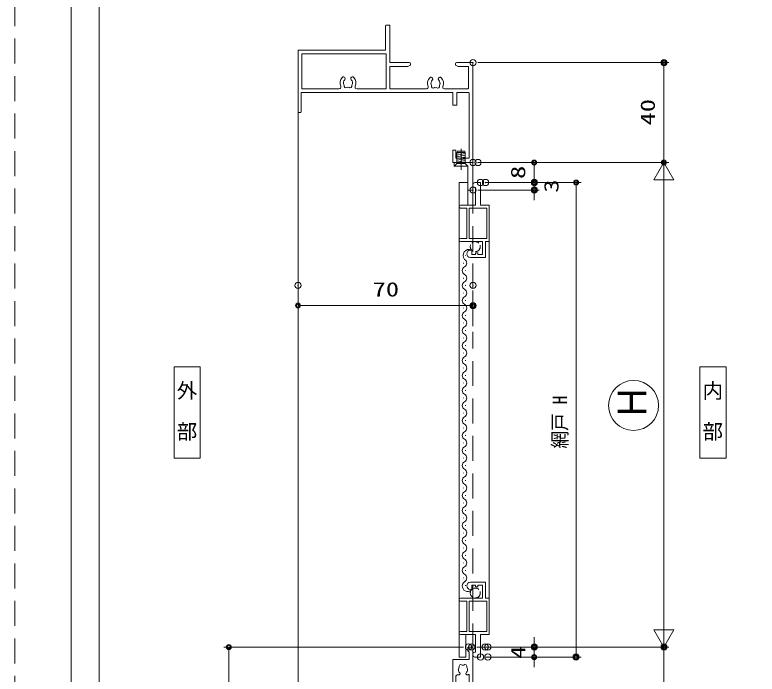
# Model space of a CAD drawing. Units: millimetres, scale not verified. Extents: x -584 to 585, y -818 to 818.
# Drawn here: x -584.5 to -287.5, y 407.6 to 671.4 of the extents above; entities that cross this region are included whole.
import ezdxf
from ezdxf.enums import TextEntityAlignment as Align

# ---------------------------------------------------------------- set-up
doc = ezdxf.new("R2010")
doc.units = ezdxf.units.MM
doc.header["$LTSCALE"] = 5
doc.header["$PDMODE"] = 32
doc.header["$PDSIZE"] = 2.5
for name, pattern in [('CHAIN2', [12, 9, -1, 1, -1]), ('DASHED2', [3, 2, -1]), ('DASHED3', [4, 3, -1]), ('LONG_DOUBLE_CHAIN', [21.8, 18, -1, 0.6, -0.6, 0.6, -1])]:
    doc.linetypes.add(name, pattern=pattern)
for name, color, linetype, lineweight in [('0-0_Defpoints', 7, 'Continuous', 9), ('0-1_USERZ', 2, 'Continuous', 9), ('0-2_SUNPOU', 3, 'Continuous', 9), ('0-3_0', 7, 'Continuous', 9), ('0-5_USER1', 3, 'Continuous', 9), ('0-6__0-0_', 2, 'Continuous', 9), ('0-7_YSS_ZEN', 6, 'Continuous', 9), ('0-8__0-7_', 7, 'Continuous', 9), ('0-A_KATAZAI', 7, 'Continuous', 9)]:
    doc.layers.add(name, color=color, linetype=linetype, lineweight=lineweight)
doc.styles.add('@ＭＳ ゴシック', font='')
doc.styles.add('ＭＳ ゴシック', font='')
doc.styles.get('@ＭＳ ゴシック').set_extended_font_data('@MS Gothic')
doc.styles.get('ＭＳ ゴシック').set_extended_font_data('MS Gothic')

# ---------------------------------------------------------------- blocks, each defined once
blk = doc.blocks.new('GAIBU_H')
at = {"layer": '0-5_USER1', "color": 4}
blk.add_lwpolyline([(-26.1, -91.6), (26.1, -91.6), (26.1, 91.6), (-26.1, 91.6)], close=True, dxfattribs=at)
at = {"layer": '0-5_USER1', "color": 4, "style": '@ＭＳ ゴシック'}
blk.add_text('外\u3000部', height=29.95, rotation=270, dxfattribs=at).set_placement((-24.93, 64.6), align=Align.BOTTOM_LEFT)
blk = doc.blocks.new('NAIBU_H')
at = {"layer": '0-5_USER1', "color": 4}
blk.add_lwpolyline([(-26.1, -91.6), (26.1, -91.6), (26.1, 91.6), (-26.1, 91.6)], close=True, dxfattribs=at)
at = {"layer": '0-5_USER1', "color": 4, "style": '@ＭＳ ゴシック'}
blk.add_text('内\u3000部', height=29.95, rotation=270, dxfattribs=at).set_placement((-24.93, 64.6), align=Align.BOTTOM_LEFT)
blk = doc.blocks.new('ALW1')
at = {"layer": '0-3_0'}
blk.add_line((0, 0), (-5, 0), dxfattribs=at)
blk.add_lwpolyline([(-1.732, -1), (0, 0), (-1.732, 1)], close=True, dxfattribs=at)
blk = doc.blocks.new('AMI-WAKU-1-2-1')
at = {"layer": '0-6__0-0_', "color": 7}
blk.add_line((-32.5, 38.5), (-32.5, 41.5), dxfattribs=at)
for points in [[(-37.75, -105), (-37.75, -105), (-7.5, -105), (-7.5, -73), (0, -73), (0, 0), (-17.5, 0), (-17.5, 45), (-29, 45), (-29, 45)], [(-57.5, 0), (-27.5, 0), (-27.5, 35), (-29, 35), (-29, 35)], [(-57.5, -6), (-57.5, -6), (-45, -6), (-45, -67), (-57.5, -67), (-57.5, -67)], [(-57.5, -73), (-57.5, -73), (-13.5, -73), (-13.5, -99), (-22.5, -99), (-22.5, -95.5), (-27.5, -95.5), (-27.5, -99), (-35, -99), (-35, -90.5), (-37.75, -90.5), (-37.75, -90.5)]]:
    blk.add_lwpolyline(points, dxfattribs=at)
blk.add_lwpolyline([(-40, -67), (-5, -67), (-5, -6), (-40, -6)], close=True, dxfattribs=at)
for centre, radius, start, end in [((-29, 41.5), 3.5, 90, 180), ((-29, 38.5), 3.5, 180, 270), ((-57.5, -2.5), 2.5, 90, 180), ((-57.5, -3.5), 2.5, 180, 270), ((-57.5, -69.5), 2.5, 90, 180), ((-57.5, -70.5), 2.5, 180, 270), ((-37.75, -97.75), 7.25, 90, 270)]:
    blk.add_arc(centre, radius, start, end, dxfattribs=at)
blk = doc.blocks.new('BT-H-2')
at = {"layer": '0-1_USERZ'}
for p, q in [((-15, -186.7), (-15, -185.7)), ((-18.8, -201.7), (-18.8, -200.7)), ((-15, -216.7), (-15, -215.7)), ((-18.8, -231.7), (-18.8, -230.7)), ((-15, -246.7), (-15, -245.7)), ((-18.8, -261.7), (-18.8, -260.7)), ((-15, -276.7), (-15, -275.7)), ((-18.8, -291.7), (-18.8, -290.7)), ((-15, -306.7), (-15, -305.7)), ((-18.8, -321.7), (-18.8, -320.7)), ((-15, -336.7), (-15, -335.7)), ((-18.8, -351.7), (-18.8, -350.7)), ((-15, -366.7), (-15, -365.7)), ((-18.8, -381.7), (-18.8, -380.7)), ((-15, -396.7), (-15, -395.7)), ((-18.8, -411.7), (-18.8, -410.7)), ((-15, -426.7), (-15, -425.7)), ((-18.8, -441.7), (-18.8, -440.7)), ((-15, -456.7), (-15, -455.7)), ((-18.8, -471.7), (-18.8, -470.7)), ((-15, -486.7), (-15, -485.7)), ((-18.8, -501.7), (-18.8, -500.7)), ((-15, -516.7), (-15, -515.7)), ((-18.8, -531.7), (-18.8, -530.7)), ((-15, -546.7), (-15, -545.7)), ((-18.8, -561.7), (-18.8, -560.7)), ((-15, -576.7), (-15, -575.7)), ((-18.8, -591.7), (-18.8, -590.7)), ((-15, -606.7), (-15, -605.7)), ((-18.8, -621.7), (-18.8, -620.7)), ((-15, -636.7), (-15, -635.7)), ((-18.8, -651.7), (-18.8, -650.7)), ((-15, -666.7), (-15, -665.7)), ((-18.8, -681.7), (-18.8, -680.7)), ((-15, -696.7), (-15, -695.7)), ((-18.8, -711.7), (-18.8, -710.7)), ((-15, -726.7), (-15, -725.7)), ((-18.8, -741.7), (-18.8, -740.7)), ((-15, -756.7), (-15, -755.7)), ((-18.8, -771.7), (-18.8, -770.7)), ((-15, -786.7), (-15, -785.7)), ((-18.8, -801.7), (-18.8, -800.7)), ((-15, -816.7), (-15, -815.7)), ((-18.8, -831.7), (-18.8, -830.7)), ((-15, -846.7), (-15, -845.7))]:
    blk.add_line(p, q, dxfattribs=at)
for centre, radius, start, end in [((-7.62, -185.87), 12.14, 68.38428, 220.14564), ((-21.09, -201.2), 8.59, 299.20254, 60.79746), ((-12.71, -216.2), 8.59, 119.20254, 240.79746), ((-21.09, -231.2), 8.59, 299.20254, 60.79746), ((-12.71, -246.2), 8.59, 119.20254, 240.79746), ((-21.09, -261.2), 8.59, 299.20254, 60.79746), ((-12.71, -276.2), 8.59, 119.20254, 240.79746), ((-21.09, -291.2), 8.59, 299.20254, 60.79746), ((-12.71, -306.2), 8.59, 119.20254, 240.79746), ((-21.09, -321.2), 8.59, 299.20254, 60.79746), ((-12.71, -336.2), 8.59, 119.20254, 240.79746), ((-21.09, -351.2), 8.59, 299.20254, 60.79746), ((-12.71, -366.2), 8.59, 119.20254, 240.79746), ((-21.09, -381.2), 8.59, 299.20254, 60.79746), ((-12.71, -396.2), 8.59, 119.20254, 240.79746), ((-21.09, -411.2), 8.59, 299.20254, 60.79746), ((-12.71, -426.2), 8.59, 119.20254, 240.79746), ((-21.09, -441.2), 8.59, 299.20254, 60.79746), ((-12.71, -456.2), 8.59, 119.20254, 240.79746), ((-21.09, -471.2), 8.59, 299.20254, 60.79746), ((-12.71, -486.2), 8.59, 119.20254, 240.79746), ((-21.09, -501.2), 8.59, 299.20254, 60.79746), ((-12.71, -516.2), 8.59, 119.20254, 240.79746), ((-21.09, -531.2), 8.59, 299.20254, 60.79746), ((-12.71, -546.2), 8.59, 119.20254, 240.79746), ((-21.09, -561.2), 8.59, 299.20254, 60.79746), ((-12.71, -576.2), 8.59, 119.20254, 240.79746), ((-21.09, -591.2), 8.59, 299.20254, 60.79746), ((-12.71, -606.2), 8.59, 119.20254, 240.79746), ((-21.09, -621.2), 8.59, 299.20254, 60.79746), ((-12.71, -636.2), 8.59, 119.20254, 240.79746), ((-21.09, -651.2), 8.59, 299.20254, 60.79746), ((-12.71, -666.2), 8.59, 119.20254, 240.79746), ((-21.09, -681.2), 8.59, 299.20254, 60.79746), ((-12.71, -696.2), 8.59, 119.20254, 240.79746), ((-21.09, -711.2), 8.59, 299.20254, 60.79746), ((-12.71, -726.2), 8.59, 119.20254, 240.79746), ((-21.09, -741.2), 8.59, 299.20254, 60.79746), ((-12.71, -756.2), 8.59, 119.20254, 240.79746), ((-21.09, -771.2), 8.59, 299.20254, 60.79746), ((-12.71, -786.2), 8.59, 119.20254, 240.79746), ((-21.09, -801.2), 8.59, 299.20254, 60.79746), ((-12.71, -816.2), 8.59, 119.20254, 240.79746), ((-21.09, -831.2), 8.59, 299.20254, 60.79746), ((-10.52, -847.48), 10.86, 126.00506, 327.32337)]:
    blk.add_arc(centre, radius, start, end, dxfattribs=at)
at = {"layer": '0-6__0-0_', "color": 4, "linetype": 'LONG_DOUBLE_CHAIN'}
for p, q in [((-30.93, 22.61), (-31.96, 20.11)), ((-31.96, 20.11), (-15.46, 20.11)), ((-31.96, -2.25), (-31.96, 20.11)), ((-31.96, 18.55), (-23.08, 20.11)), ((-31.96, 15.04), (-15.46, 17.96)), ((-30.93, 22.61), (-16.46, 22.61)), ((-16.46, 22.61), (-15.46, 20.11)), ((-15.46, -2.25), (-15.46, 20.11)), ((-31.96, 11.55), (-15.46, 14.46)), ((-31.96, 8.05), (-15.46, 10.96)), ((-31.96, 4.55), (-15.46, 7.46)), ((-31.96, 1.05), (-15.46, 3.96)), ((-30.79, -2.25), (-15.46, 0.46)), ((-15.46, -2.25), (-31.96, -2.25))]:
    blk.add_line(p, q, dxfattribs=at)
at = {"layer": '0-6__0-0_', "color": 4, "linetype": 'CHAIN2'}
blk.add_line((-23.71, -14.65), (-23.71, 27.53), dxfattribs=at)
at = {"layer": '0-6__0-0_'}
for p, q in [((-37.5, 0), (0, 0)), ((-27.5, -155.5), (-27.5, -40)), ((-10, -40), (-27.5, -40)), ((-10, -40), (-10, -85)), ((-27.5, -155.5), (-27.5, -989.62)), ((32.5, -158), (32.5, -944.62)), ((-14, -989.62), (-14, -944.62))]:
    blk.add_line(p, q, dxfattribs=at)
at = {"layer": '0-6__0-0_', "color": 7}
blk.add_lwpolyline([(-10, -7.5), (-10, -55), (0, -55), (0, 0), (-37.5, 0), (-37.5, -7.5)], close=True, dxfattribs=at)
at = {"layer": '0-6__0-0_', "color": 4, "linetype": 'LONG_DOUBLE_CHAIN'}
blk.add_lwpolyline([(-31.96, -2.25), (-37.21, -7.5), (-10.21, -7.5), (-15.46, -2.25)], dxfattribs=at)
at = {"layer": '0-6__0-0_'}
blk.add_lwpolyline([(-14, -989.62), (-27.5, -989.62), (-14, -989.62)], dxfattribs=at)
at = {"layer": '0-6__0-0_', "color": 7, "linetype": 'DASHED3'}
for centre in [(4.57, -168.23), (4.57, -861.39)]:
    blk.add_circle(centre, 10, dxfattribs=at)
at = {"layer": '0-1_USERZ'}
blk.add_blockref('AMI-WAKU-1-2-1', (32.5, -85), dxfattribs=at)
at = {"layer": '0-1_USERZ', "xscale": -1, "rotation": 180}
blk.add_blockref('AMI-WAKU-1-2-1', (32.5, -944.62), dxfattribs=at)
blk = doc.blocks.new('DOT1')
at = {"layer": '0-3_0'}
blk.add_line((0, 0), (-5, 0), dxfattribs=at)
for radius in [2.5, 1.62]:
    blk.add_circle((0, 0), radius, dxfattribs=at)
blk = doc.blocks.new('A$C4AF12DDD')
at = {"layer": '0-1_USERZ', "color": 7}
blk.add_line((50, 184), (50, 219), dxfattribs=at)
at = {"layer": '0-3_0'}
for p, q in [((50, 317.5), (50, 350)), ((101.02, 341), (58, 341)), ((102.52, 292.92), (102.52, 339.5)), ((110.02, 341), (110.02, 317.5)), ((110.02, 317.5), (135.02, 317.5)), ((135.02, 310), (135.02, 317.5)), ((241.02, 316), (225.02, 316)), ((225.02, 310), (225.02, 316)), ((135.02, 310), (110.02, 310)), ((110.02, 310), (110.02, 6)), ((225.02, 310), (250.02, 310)), ((80.93, 281), (80.98, 281)), ((80.93, 269), (80.98, 269)), ((102.52, 184), (102.52, 257.08)), ((50, 184), (50, 222.5)), ((-25, 176.5), (-25, 182.5)), ((-23.5, 184), (50, 184)), ((58, 184), (102.52, 184)), ((25, 175), (-23.5, 175)), ((25, 0), (25, 175)), ((32.5, 7.5), (32.5, 176.5)), ((32.5, 176.5), (102.52, 176.5)), ((102.52, 176.5), (102.52, 117.62)), ((80.28, 106), (80.33, 106)), ((91.65, 108.95), (91.08, 109.21)), ((80.28, 94), (80.33, 94)), ((102.52, 82.38), (102.52, 7.5)), ((148.52, 0), (25, 0)), ((102.52, 7.5), (32.5, 7.5)), ((110.02, 6), (148.52, 6)), ((150.02, 4.5), (150.02, 1.5))]:
    blk.add_line(p, q, dxfattribs=at)
for points in [[(50, 350), (250.02, 350), (250.02, 310)], [(241.02, 316), (241.02, 342.5), (111.52, 342.5)], [(58, 341), (58, 320.46), (54.85, 315), (52.5, 315)], [(92.3, 283.95), (91.73, 284.21), (89.76, 283.86)], [(52.5, 225), (54.85, 225), (58, 219.54), (58, 184)], [(91.65, 108.95), (91.08, 109.21), (89.11, 108.86)]]:
    blk.add_lwpolyline(points, dxfattribs=at)
for centre, radius, start, end in [((111.52, 341), 1.5, 90, 180), ((101.02, 339.5), 1.5, 0, 90), ((52.5, 317.5), 2.5, 180, 270), ((82.68, 284.03), 3.5, 133.7398, 240), ((91.32, 275), 16, 66.74202, 133.7398), ((91.32, 275), 9, 100, 133.7398), ((91.32, 275), 9, 59.14685, 83.7398), ((97.46, 279.3), 3.75, 315.95278, 114.04722), ((99.02, 292.92), 3.5, 246.74202, 0), ((82.68, 265.97), 3.5, 120, 226.2602), ((82.68, 284.03), 3.5, 240, 313.7398), ((82.68, 265.97), 3.5, 46.2602, 120), ((91.32, 275), 9, 226.2602, 260), ((91.32, 275), 9, 260, 300.85315), ((97.46, 270.7), 3.75, 245.95278, 44.04722), ((91.32, 275), 9, 349.14685, 10.85315), ((91.32, 275), 16, 226.2602, 293.25798), ((99.02, 257.08), 3.5, 0, 113.25798), ((52.5, 222.5), 2.5, 90, 180), ((-23.5, 182.5), 1.5, 90, 180), ((-23.5, 176.5), 1.5, 180, 270), ((82.03, 109.03), 3.5, 133.7398, 240), ((90.67, 100), 16, 64.64629, 133.7398), ((82.03, 109.03), 3.5, 240, 313.7398), ((90.67, 100), 9, 100, 133.7398), ((90.67, 100), 9, 59.14685, 83.7398), ((96.81, 104.3), 3.75, 315.95278, 114.04722), ((99.02, 117.62), 3.5, 244.64629, 0), ((82.03, 90.97), 3.5, 120, 226.2602), ((82.03, 90.97), 3.5, 46.2602, 120), ((90.67, 100), 9, 226.2602, 260), ((90.67, 100), 9, 260, 300.85315), ((96.81, 95.7), 3.75, 245.95278, 44.04722), ((90.67, 100), 9, 349.14685, 10.85315), ((90.67, 100), 16, 226.2602, 295.35371), ((99.02, 82.38), 3.5, 0, 115.35371), ((148.52, 4.5), 1.5, 0, 90), ((148.52, 1.5), 1.5, 270, 0)]:
    blk.add_arc(centre, radius, start, end, dxfattribs=at)
blk = doc.blocks.new('TWAKU_D')
at = {"layer": '0-A_KATAZAI'}
for p, q in [((-10, 0), (-10, -7.5)), ((0, 0), (-10, 0)), ((0, -450.01), (0, 0)), ((-7.5, -10), (-10, -7.5)), ((-7.5, -10), (-7.5, -25)), ((-29.21, -44.59), (-28.95, -44.02)), ((-31.5, -55.5), (-27.75, -55.5)), ((-28.86, -46.56), (-29.21, -44.59)), ((-14.25, -53.5), (-12.25, -55.5)), ((-12.25, -55.5), (-10.43, -55.5)), ((-11.48, -48.53), (-11.93, -48.98)), ((-11.14, -46.56), (-11.48, -48.53)), ((-7.5, -56.14), (-7.5, -150)), ((-7.5, -150), (-37.5, -150)), ((-37.5, -150), (-37.5, -160)), ((-37.5, -160), (-30, -160)), ((-27.5, -157.5), (-30, -160)), ((-27.5, -157.5), (-7.5, -157.5)), ((-7.5, -157.5), (-7.5, -292.5)), ((-50, -315), (-50, -345)), ((-7.5, -322.5), (-42.5, -322.5)), ((-42.5, -322.5), (-42.5, -350.78)), ((-7.5, -442.01), (-7.5, -322.5)), ((-50, -345), (-315, -415.67)), ((-42.5, -350.78), (-60.67, -355.63)), ((-95.76, -364.99), (-166.5, -383.85)), ((-174, -385.85), (-235.67, -402.29)), ((-174, -385.85), (-174, -462.5)), ((-166.5, -442.01), (-166.5, -383.85)), ((-270.76, -411.65), (-342.42, -430.76)), ((-325, -418.33), (-350, -425)), ((-350, -425), (-350, -475)), ((-342.5, -430.82), (-342.5, -462.5)), ((-166, -450.01), (-125, -450.01)), ((-30, -450.01), (0, -450.01)), ((-342.5, -462.5), (-174, -462.5))]:
    blk.add_line(p, q, dxfattribs=at)
for points in [[(-7.5, -25), (-40, -25), (-40, -75), (-34, -75), (-34, -58)], [(-27.75, -55.5), (-25.75, -53.5), (-25.75, -52.81), (-26.34, -51.39)], [(-13.66, -51.39), (-14.25, -52.81), (-14.25, -53.5)], [(-7.5, -292.5), (-35, -292.5), (-35, -300), (-7.5, -300), (-7.5, -315), (-50, -315)], [(-306, -377.5), (-306, -327.5), (-302.5, -325), (-302.5, -317.5), (-315, -317.5), (-315, -367.5)], [(-315, -367.5), (-325, -367.5), (-325, -418.61)], [(-315, -416.05), (-315, -377.5), (-306, -377.5)], [(-79.49, -380.19), (-78.55, -381.41), (-78.37, -382.09), (-79.8, -384.54), (-83.98, -385.66)], [(-83.18, -376.17), (-82.34, -377.99), (-81.79, -378.31)], [(-60.59, -379.42), (-64.78, -380.54), (-67.23, -379.12), (-67.41, -378.44), (-67.21, -376.92)], [(-66.15, -374.14), (-65.84, -373.59), (-66.01, -371.59)], [(-254.49, -426.86), (-253.55, -428.08), (-253.37, -428.75), (-254.8, -431.21), (-258.98, -432.32)], [(-258.18, -422.84), (-257.34, -424.65), (-256.79, -424.98)], [(-235.59, -426.09), (-239.78, -427.2), (-242.23, -425.78), (-242.41, -425.11), (-242.21, -423.58)], [(-241.15, -420.8), (-240.84, -420.25), (-241.01, -418.26)], [(-122.5, -447.51), (-122.5, -445.16), (-127.96, -442.01), (-166.5, -442.01)], [(-7.5, -442.01), (-27.04, -442.01), (-32.5, -445.16), (-32.5, -447.51)], [(-350, -475), (-342.5, -475), (-342.5, -470), (-175, -470), (-175, -525), (-166, -525), (-166, -450.01)]]:
    blk.add_lwpolyline(points, dxfattribs=at)
for centre, radius, start, end in [((-20, -45), 9, 149.14685, 173.7398), ((-24.3, -38.86), 3.75, 45.95278, 204.04722), ((-20, -45), 9, 79.14685, 100.85315), ((-15.7, -38.86), 3.75, 335.95278, 134.04722), ((-20, -45), 9, 350, 30.85315), ((-31.5, -58), 2.5, 90, 180), ((-20, -45), 9, 190, 225.20717), ((-20, -45), 9, 314.79283, 333.7398), ((-22.5, -45), 16, 318.9855, 320.48256), ((-9, -56.14), 1.5, 359.99998, 140.48256), ((-59.64, -359.49), 4, 104.93141, 219.96007), ((-94.73, -368.85), 4, 349.90274, 104.93141), ((-75, -372.37), 16.04, 169.90274, 235.94591), ((-80.76, -367.52), 3.76, 60.88419, 218.97862), ((-75, -372.37), 9.02, 164.07826, 204.93141), ((-75, -372.37), 9.02, 94.07826, 115.78456), ((-72.42, -365.3), 3.76, 350.88419, 148.97862), ((-75, -372.37), 9.02, 4.93141, 45.78456), ((-75, -372.37), 16.04, 333.91691, 39.96007), ((-75, -372.37), 9.02, 221.19161, 240.13857), ((-75, -372.37), 9.02, 329.72424, 348.6712), ((-269.73, -415.52), 4, 349.90274, 104.93141), ((-255.76, -414.19), 3.76, 60.88419, 218.97862), ((-250, -419.03), 9.02, 94.07826, 115.78456), ((-247.42, -411.97), 3.76, 350.88419, 148.97862), ((-250, -419.03), 9.02, 4.93141, 45.78456), ((-234.64, -406.16), 4, 104.93141, 219.96007), ((-250, -419.03), 16.04, 333.91691, 39.96007), ((-250, -419.03), 16.04, 169.90274, 235.94591), ((-250, -419.03), 9.02, 164.07826, 204.93141), ((-250, -419.03), 9.02, 221.19161, 240.13857), ((-250, -419.03), 9.02, 329.72424, 348.6712), ((-125, -447.51), 2.5, 270, 0), ((-30, -447.51), 2.5, 180, 270)]:
    blk.add_arc(centre, radius, start, end, dxfattribs=at)

msp = doc.modelspace()

# ---------------------------------------------------------------- linework, layer by layer
at = {"layer": '0-0_Defpoints', "color": 1, "linetype": 'DASHED2'}
msp.add_lwpolyline([(584.503, -818.101), (-584.497, -818.101), (-584.497, 818.099), (584.503, 818.099)], close=True, dxfattribs=at)
at = {"layer": '0-0_Defpoints', "color": 1}
msp.add_lwpolyline([(562.003, -818.101), (562.003, 763.099), (-561.997, 763.099), (-561.997, -818.101)], close=True, dxfattribs=at)
at = {"layer": '0-0_Defpoints'}
for p in [(-401.217, 652.327), (-324.816, 652.327), (-401.217, 612.323), (-399.217, 612.323), (-398.217, 604.323), (-396.217, 604.323), (-376.711, 604.323), (-401.217, 601.323), (-376.711, 601.323), (-471.21, 563.15), (-401.217, 563.15), (-401.217, 555.091), (-403.017, 418.399), (-401.699, 418.399), (-396.339, 418.399), (-395.264, 418.399), (-376.711, 418.399), (-324.816, 418.399), (-398.217, 414.399), (-395.264, 414.399), (-359.97, 414.399)]:
    msp.add_point(p, dxfattribs=at)
at = {"layer": '0-1_USERZ', "color": 3}
for p, q in [((-399.217, 652.327), (-322.816, 652.327)), ((-324.816, 614.323), (-324.816, 650.327)), ((-471.217, 633.03), (-471.217, 333.126)), ((-399.217, 612.323), (-322.816, 612.323)), ((-471.21, 561.15), (-471.21, 553.091)), ((-401.217, 561.15), (-401.217, 553.091)), ((-469.21, 555.091), (-403.217, 555.091)), ((-405.017, 418.399), (-500.912, 418.399)), ((-498.912, 416.399), (-498.912, 325.399)), ((-394.339, 418.399), (-322.816, 418.399)), ((-324.816, 416.399), (-324.816, 330.398))]:
    msp.add_line(p, q, dxfattribs=at)
at = {"layer": '0-1_USERZ', "color": 7}
msp.add_lwpolyline([(-550.757, 230.761), (0.003, 230.761), (0.003, 747.287), (-550.757, 747.287)], close=True, dxfattribs=at)
at = {"layer": '0-2_SUNPOU'}
for p, q in [((-397.217, 612.323), (-374.711, 612.323)), ((-376.711, 610.323), (-376.711, 606.323)), ((-376.711, 606.323), (-376.711, 608.323)), ((-396.217, 604.323), (-374.711, 604.323)), ((-396.217, 604.323), (-374.711, 604.323)), ((-394.217, 604.323), (-357.97, 604.323)), ((-376.711, 604.323), (-376.711, 601.323)), ((-399.217, 601.323), (-374.711, 601.323)), ((-359.97, 602.323), (-359.97, 416.399)), ((-376.711, 599.323), (-376.711, 597.323)), ((-376.711, 420.399), (-376.711, 422.399)), ((-393.264, 418.399), (-374.711, 418.399)), ((-376.711, 414.399), (-376.711, 418.399)), ((-396.217, 414.399), (-374.711, 414.399)), ((-393.264, 414.399), (-357.97, 414.399)), ((-376.711, 412.399), (-376.711, 410.399))]:
    msp.add_line(p, q, dxfattribs=at)
at = {"layer": '0-6__0-0_', "linetype": 'DASHED2'}
for p, q in [((-401.21, 546.869), (-401.21, 612.323)), ((-401.21, 417.899), (-401.21, 544.536))]:
    msp.add_line(p, q, dxfattribs=at)
at = {"layer": '0-7_YSS_ZEN'}
for p, q in [((-399.217, 612.323), (-322.816, 612.323)), ((-324.816, 592.323), (-324.816, 438.399)), ((-399.699, 418.399), (-322.816, 418.399))]:
    msp.add_line(p, q, dxfattribs=at)
at = {"layer": '0-8__0-7_'}
msp.add_circle((-336.945, 515.13), 10, dxfattribs=at)

# ---------------------------------------------------------------- block references
at = {"layer": '0-1_USERZ'}
for name, p, xscale, yscale, rotation in [('A$C4AF12DDD', (-471.217, 662.327), 0.2, 0.2, 270), ('DOT1', (-324.816, 652.327), 0.4, 0.4, 90), ('DOT1', (-324.816, 612.323), 0.4, 0.4, 270), ('DOT1', (-471.21, 555.091), 0.4, 0.4, 180), ('DOT1', (-498.912, 418.399), 0.4, 0.4, 90), ('DOT1', (-324.816, 418.399), 0.4, 0.4, 90)]:
    msp.add_blockref(name, p, dxfattribs=dict(at, xscale=xscale, yscale=yscale, rotation=rotation))
for name, p, xscale, yscale in [('DOT1', (-401.217, 555.091), 0.4, 0.4), ('TWAKU_D', (-401.217, 418.399), 0.2, 0.2)]:
    msp.add_blockref(name, p, dxfattribs=dict(at, xscale=xscale, yscale=yscale))
at = {"layer": '0-2_SUNPOU', "xscale": 0.2, "yscale": 0.2}
msp.add_blockref('BT-H-2', (-401.217, 612.323), dxfattribs=at)
at = {"layer": '0-2_SUNPOU', "xscale": 0.4, "yscale": 0.4}
for p, rotation in [((-376.711, 612.323), 90), ((-376.711, 604.323), 270), ((-376.711, 604.323), 270), ((-359.97, 604.323), 90), ((-376.711, 601.323), 90), ((-376.711, 418.399), 270), ((-359.97, 414.399), 270), ((-376.711, 414.399), 90)]:
    msp.add_blockref('DOT1', p, dxfattribs=dict(at, rotation=rotation))
at = {"layer": '0-5_USER1', "xscale": 0.2, "yscale": 0.2}
for name, p in [('GAIBU_H', (-515.524, 512.281)), ('NAIBU_H', (-305.179, 512.281))]:
    msp.add_blockref(name, p, dxfattribs=at)
at = {"layer": '0-7_YSS_ZEN', "xscale": 4, "yscale": 4}
for p, rotation in [((-324.816, 612.323), 90), ((-324.816, 418.399), 270)]:
    msp.add_blockref('ALW1', p, dxfattribs=dict(at, rotation=rotation))

# ---------------------------------------------------------------- texts
at = {"layer": '0-1_USERZ', "color": 3, "style": 'ＭＳ ゴシック', "width": 1.35}
msp.add_text('40', height=5.755, rotation=90, dxfattribs=at).set_placement((-326.705, 627.182), align=Align.BOTTOM_LEFT)
msp.add_text('70', height=5.755, dxfattribs=at).set_placement((-441.356, 556.981), align=Align.BOTTOM_LEFT)
at = {"layer": '0-2_SUNPOU', "style": 'ＭＳ ゴシック'}
for s, width, p in [('8', 1.35, (-378.601, 605.752)), ('3', 1.35, (-365.274, 600.252)), ('網戸 H', 0.9, (-361.86, 497.867)), ('4', 1.35, (-378.601, 413.699))]:
    msp.add_text(s, height=5.755, rotation=90, dxfattribs=dict(at, width=width)).set_placement(p, align=Align.BOTTOM_LEFT)
at = {"layer": '0-8__0-7_', "style": 'ＭＳ ゴシック', "width": 0.9}
msp.add_text('Ｈ', height=11.55, rotation=90, dxfattribs=at).set_placement((-328.337, 509.284), align=Align.BOTTOM_LEFT)

doc.saveas('drawing.dxf')
